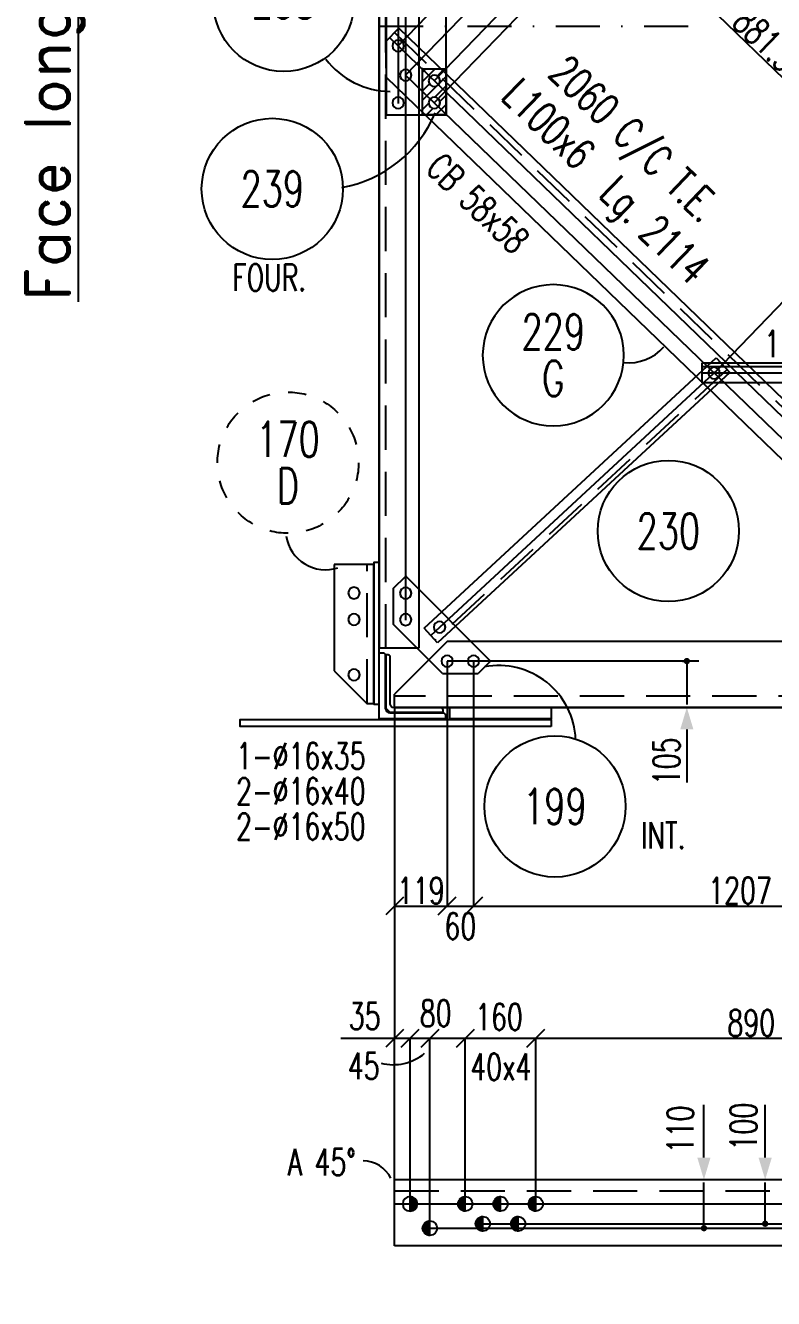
# Model space of a CAD drawing. Extents: x 512897 to 529117, y 6597 to 18077.
# Drawn here: x 522593 to 524288, y 12534 to 15419 of the extents above; entities that cross this region are included whole.
import ezdxf
from ezdxf.enums import TextEntityAlignment as Align

# ---------------------------------------------------------------- set-up
doc = ezdxf.new("R2010")
doc.units = 0
doc.header["$LTSCALE"] = 200
doc.header["$MEASUREMENT"] = 0
doc.linetypes.add('DASHDOT', pattern=[1, 0.5, -0.25, 0, -0.25])
doc.linetypes.add('DASHED', pattern=[0.75, 0.5, -0.25])
doc.layers.get('0').update_dxf_attribs({"linetype": 'CONTINUOUS'})
for name, color, linetype in [('ASSI', 6, 'CONTINUOUS'), ('BOLLINI_1', 7, 'CONTINUOUS'), ('BOLLINI_5', 7, 'CONTINUOUS'), ('FORI', 2, 'CONTINUOUS'), ('LINEA_ANG', 2, 'CONTINUOUS'), ('LINEE_PIASTRA', 2, 'CONTINUOUS'), ('LINEE_PIASTRE', 2, 'CONTINUOUS'), ('LM', 7, 'CONTINUOUS'), ('LP', 3, 'CONTINUOUS'), ('LS', 7, 'CONTINUOUS'), ('MZ', 6, 'DASHDOT'), ('PIASTRE', 5, 'CONTINUOUS'), ('QT_MAL', 7, 'CONTINUOUS'), ('QT_MPR', 7, 'CONTINUOUS'), ('TRAT-Y', 7, 'DASHED')]:
    doc.layers.add(name, color=color, linetype=linetype)
doc.styles.add('QUOTE', font='ROMANS8.SHX', dxfattribs={"width": 0.7})
doc.styles.add('RD', font='ROMAND8.SHX', dxfattribs={"width": 0.7})
doc.styles.add('RQL', font='ROMANS8.SHX', dxfattribs={"width": 0.7})
doc.styles.add('RS', font='ROMANS8.shx', dxfattribs={"width": 0.7})
doc.styles.get("Standard").update_dxf_attribs({"font": 'ROMANS8.SHX', "width": 0.7})
doc.dimstyles.new('FRECCE1', dxfattribs={"dimtxt": 60, "dimasz": 6.66, "dimexe": 0, "dimexo": 0, "dimgap": 1, "dimtad": 1, "dimzin": 0, "dimdsep": 46, "dimtxsty": 'RS', "dimblk1": 'QUOTP', "dimblk2": 'QUOTF', "dimsah": 1, "dimcen": 0, "dimclrd": 2, "dimclre": 2, "dimclrt": 7, "dimadec": 0, "dimazin": 0, "dimtfac": 1, "dimtix": 1, "dimtmove": 2, "dimatfit": 3, "dimldrblk": 'QUOTP', "dimfxl": 1, "dimtolj": 1, "dimtzin": 0, "dimarcsym": 0})
doc.dimstyles.new('TRATTO', dxfattribs={"dimscale": 0, "dimtxt": 60, "dimasz": 40, "dimexe": 0, "dimexo": 0, "dimgap": 5, "dimtad": 1, "dimrnd": 0.5, "dimdsep": 46, "dimtxsty": 'RS', "dimblk1": 'OBLIQUE', "dimblk2": 'OBLIQUE', "dimsah": 1, "dimcen": 0.09, "dimclrd": 2, "dimclre": 2, "dimclrt": 7, "dimadec": 0, "dimazin": 0, "dimtfac": 1, "dimtix": 1, "dimtmove": 2, "dimatfit": 3, "dimfxl": 1, "dimtolj": 1, "dimtzin": 0, "dimarcsym": 0})

# ---------------------------------------------------------------- blocks, each defined once
blk = doc.blocks.new('ASSE98')
blk.add_line((0, 0), (1, 0))
at = {"color": 7, "flags": 1}
for tag, p in [('LAV1', (3.07431, 6.82847)), ('LAV2', (3.07431, 6.49513)), ('LAV3', (3.07431, 6.1618)), ('LAV4', (3.07431, 5.82847)), ('LAV5', (3.07431, 5.49513)), ('LAV6', (3.07431, 5.1618)), ('LAV7', (3.07431, 4.82847)), ('LAV8', (3.07431, 4.49513)), ('LAV9', (3.07431, 4.1618)), ('LAV10', (3.07431, 3.82847))]:
    blk.add_attdef(tag, p, '', height=0.2, dxfattribs=at)
at = {"color": 7, "style": 'QUOTE', "width": 0.5, "flags": 1}
for tag, p in [('TI', (1.38308, 6.82731)), ('DI_S', (1.38308, 6.42178)), ('D_S', (1.38308, 6.02092)), ('E_S', (1.38308, 5.68065)), ('NFORI', (1.36454, 5.29792)), ('ALAR', (1.36349, 4.93246)), ('FAM', (1.3775, 4.54645)), ('ALA', (1.38308, 4.19257)), ('DISP2', (1.38308, 3.84971)), ('DISP1', (1.38308, 3.50686)), ('PINZAF', (1.38308, 3.164)), ('PINZAI', (1.38308, 2.82114)), ('TRP', (1.38308, 2.47829)), ('NP', (1.38308, 2.13543)), ('SV', (1.38308, 1.79257)), ('PESO', (1.38308, 1.44971)), ('QUA', (1.38308, 1.10686)), ('LUN', (1.38308, 0.764)), ('PROF', (1.38308, 0.42114)), ('POS', (1.38308, 0.07829))]:
    blk.add_attdef(tag, p, '', height=0.2, dxfattribs=at)
blk = doc.blocks.new('MRKR_98')
blk.add_point((0, 0))
at = {"color": 7, "style": 'QUOTE', "width": 0.5, "flags": 1}
for tag, p in [('TI', (3.73, 6.83)), ('DI_S', (3.73, 6.42)), ('D_S', (3.73, 6.02)), ('E_S', (3.73, 5.68)), ('AUX2', (3.71, 4.93)), ('NFORI', (3.72, 5.3)), ('AUX1', (3.73, 4.19)), ('FAM', (3.73, 4.55)), ('COMMESSA', (3.73, 3.85)), ('MD', (3.73, 3.51)), ('MP', (3.73, 3.16)), ('LARGHEZZA', (3.73, 2.82)), ('SPESSORE', (3.73, 2.48)), ('NP', (3.73, 2.14)), ('SV', (3.73, 1.79)), ('PESO', (3.73, 1.45)), ('QUA', (3.73, 1.11)), ('LUN', (3.73, 0.76)), ('PROF', (3.73, 0.42)), ('POS', (3.73, 0.08))]:
    blk.add_attdef(tag, p, '', height=0.2, dxfattribs=at)
at = {"color": 7, "flags": 1}
for tag, p in [('LAV1', (5.26, 6.88)), ('LAV2', (5.26, 6.55)), ('LAV3', (5.26, 6.21)), ('LAV4', (5.26, 5.88)), ('LAV5', (5.26, 5.55)), ('LAV6', (5.26, 5.21)), ('LAV7', (5.26, 4.88)), ('LAV8', (5.26, 4.55)), ('LAV9', (5.26, 4.21)), ('LAV10', (5.26, 3.88))]:
    blk.add_attdef(tag, p, '', height=0.2, dxfattribs=at)
blk = doc.blocks.new('16')
blk.add_circle((0, 0), 1)
blk = doc.blocks.new('20')
at = {"color": 0}
for p, q in [((0, 0.98), (0.02, 1)), ((0, 0.94), (0.06, 1)), ((1, -0.01), (0, 0.99)), ((0, 0.89), (0.1, 0.99)), ((0, 0.85), (0.14, 0.99)), ((0, 0.8), (0.18, 0.98)), ((0, 0.76), (0.22, 0.98)), ((0, 0.71), (0.25, 0.97)), ((0, 0.67), (0.29, 0.96)), ((1, -0.05), (0, 0.95)), ((0, 0.62), (0.32, 0.95)), ((0, 0.58), (0.36, 0.93)), ((0, 0.53), (0.39, 0.92)), ((0, 0.49), (0.42, 0.91)), ((1, -0.09), (0, 0.9)), ((0, 0.44), (0.45, 0.89)), ((0, 0.4), (0.48, 0.88)), ((0.99, -0.13), (0, 0.86)), ((0, 0.35), (0.51, 0.86)), ((0, 0.31), (0.54, 0.84)), ((0, 0.26), (0.56, 0.83)), ((0.99, -0.17), (0, 0.81)), ((0, 0.22), (0.59, 0.81)), ((0, 0.17), (0.61, 0.79)), ((0.98, -0.21), (0, 0.77)), ((0, 0.13), (0.64, 0.77)), ((0, 0.08), (0.66, 0.75)), ((0, 0.04), (0.69, 0.73)), ((0.97, -0.25), (0, 0.72)), ((0, -0.01), (0.71, 0.7)), ((0.96, -0.28), (0, 0.68)), ((0, -0.05), (0.73, 0.68)), ((0, -0.1), (0.75, 0.66)), ((0.95, -0.32), (0, 0.63)), ((0, -0.14), (0.77, 0.63)), ((0, -0.19), (0.79, 0.61)), ((0.94, -0.35), (0, 0.59)), ((0, -0.23), (0.81, 0.58)), ((0, -0.28), (0.83, 0.56)), ((0.92, -0.38), (0, 0.54)), ((0, -0.32), (0.85, 0.53)), ((0.91, -0.41), (0, 0.5)), ((0, -0.36), (0.87, 0.5)), ((0, -0.41), (0.88, 0.47)), ((0.9, -0.44), (0, 0.45)), ((0, -0.45), (0.9, 0.44)), ((0.88, -0.47), (0, 0.41)), ((0, -0.5), (0.91, 0.41)), ((0, -0.54), (0.92, 0.38)), ((0.87, -0.5), (0, 0.36)), ((0, -0.59), (0.94, 0.35)), ((0.85, -0.53), (0, 0.32)), ((0, -0.63), (0.95, 0.31)), ((0, -0.68), (0.96, 0.28)), ((0.83, -0.56), (0, 0.27)), ((0, -0.72), (0.97, 0.25)), ((0.81, -0.58), (0, 0.23)), ((0, -0.77), (0.98, 0.21)), ((0.79, -0.61), (0, 0.18)), ((0, -0.81), (0.99, 0.17)), ((0.77, -0.63), (0, 0.14)), ((0, -0.86), (0.99, 0.13)), ((0.75, -0.66), (0, 0.09)), ((0, -0.9), (1, 0.09)), ((0.73, -0.68), (0, 0.05)), ((0, -0.95), (1, 0.05)), ((0.71, -0.7), (0, 0.01)), ((0, -0.99), (1, 0.01)), ((1, 0.04), (0.04, 1)), ((1, 0.09), (0.09, 1)), ((0.99, 0.14), (0.14, 0.99)), ((0.98, 0.19), (0.19, 0.98)), ((0.97, 0.25), (0.25, 0.97)), ((0.95, 0.31), (0.31, 0.95)), ((0.92, 0.38), (0.38, 0.92)), ((0.88, 0.47), (0.47, 0.88)), ((0.81, 0.59), (0.59, 0.81)), ((0.69, -0.73), (0, -0.04)), ((0.66, -0.75), (0, -0.08)), ((0.64, -0.77), (0, -0.13)), ((0.61, -0.79), (0, -0.17)), ((0.59, -0.81), (0, -0.22)), ((0.56, -0.83), (0, -0.26)), ((0.54, -0.84), (0, -0.31)), ((0.51, -0.86), (0, -0.35)), ((0.48, -0.88), (0, -0.4)), ((0.45, -0.89), (0, -0.44)), ((0.42, -0.91), (0, -0.49)), ((0.39, -0.92), (0, -0.53)), ((0.36, -0.93), (0, -0.58)), ((0.32, -0.95), (0, -0.62)), ((0.29, -0.96), (0, -0.67)), ((0.25, -0.97), (0, -0.71)), ((0.22, -0.98), (0, -0.76)), ((0.18, -0.98), (0, -0.8)), ((0.14, -0.99), (0, -0.85)), ((0.1, -0.99), (0, -0.89)), ((0.04, -1), (1, -0.04)), ((0.09, -1), (1, -0.09)), ((0.14, -0.99), (0.99, -0.14)), ((0.19, -0.98), (0.98, -0.19)), ((0.25, -0.97), (0.97, -0.25)), ((0.31, -0.95), (0.95, -0.31)), ((0.38, -0.92), (0.92, -0.38)), ((0.47, -0.88), (0.88, -0.47)), ((0.59, -0.81), (0.81, -0.59))]:
    blk.add_line(p, q, dxfattribs=at)
blk.add_line((0, 1), (0, -1))
blk.add_circle((0, 0), 1)
blk = doc.blocks.new('_OBLIQUE')
at = {"color": 0, "linetype": 'ByBlock'}
blk.add_line((-0.5, -0.5), (0.5, 0.5), dxfattribs=at)
blk = doc.blocks.new('*D195')
at = {"layer": 'QT_MPR', "color": 2, "lineweight": -2, "transparency": 16777216}
for p, q in [((523548, 13978.7), (523548, 13423.7)), ((523608, 13978.7), (523608, 13423.7)), ((523548, 13423.7), (523608, 13423.7))]:
    blk.add_line(p, q, dxfattribs=at)
at = {"layer": 'QT_MPR', "color": 2, "lineweight": -2, "transparency": 16777216, "xscale": 40, "yscale": 40, "zscale": 40, "rotation": 180}
blk.add_blockref('_OBLIQUE', (523548, 13423.7), dxfattribs=at)
at = {"layer": 'QT_MPR', "color": 2, "lineweight": -2, "transparency": 16777216, "xscale": 40, "yscale": 40, "zscale": 40}
blk.add_blockref('_OBLIQUE', (523608, 13423.7), dxfattribs=at)
at = {"layer": 'QT_MPR', "color": 7, "transparency": 16777216, "insert": (523578, 13377.8), "char_height": 60, "attachment_point": 5, "style": 'RS'}
blk.add_mtext('\\A1;60', dxfattribs=at)
blk = doc.blocks.new('*D196')
at = {"layer": 'QT_MPR', "color": 2, "lineweight": -2, "transparency": 16777216}
for p, q in [((524815.4, 13991.7), (524815.4, 13423.7)), ((523608, 13978.7), (523608, 13423.7)), ((523608, 13423.7), (524815.4, 13423.7))]:
    blk.add_line(p, q, dxfattribs=at)
at = {"layer": 'QT_MPR', "color": 2, "lineweight": -2, "transparency": 16777216, "xscale": 40, "yscale": 40, "zscale": 40, "rotation": 180}
blk.add_blockref('_OBLIQUE', (523608, 13423.7), dxfattribs=at)
at = {"layer": 'QT_MPR', "color": 2, "lineweight": -2, "transparency": 16777216, "xscale": 40, "yscale": 40, "zscale": 40}
blk.add_blockref('_OBLIQUE', (524815.4, 13423.7), dxfattribs=at)
at = {"layer": 'QT_MPR', "color": 7, "transparency": 16777216, "insert": (524211.7, 13458.7), "char_height": 60, "attachment_point": 5, "style": 'RS'}
blk.add_mtext('\\A1;1207', dxfattribs=at)
blk = doc.blocks.new('*D204')
at = {"layer": 'QT_MPR', "color": 2, "lineweight": -2, "transparency": 16777216}
for p, q in [((523548, 13978.7), (523548, 13423.7)), ((523429, 13873.7), (523429, 13423.7)), ((523429, 13423.7), (523548, 13423.7))]:
    blk.add_line(p, q, dxfattribs=at)
at = {"layer": 'QT_MPR', "color": 2, "lineweight": -2, "transparency": 16777216, "xscale": 40, "yscale": 40, "zscale": 40, "rotation": 180}
blk.add_blockref('_OBLIQUE', (523429, 13423.7), dxfattribs=at)
at = {"layer": 'QT_MPR', "color": 2, "lineweight": -2, "transparency": 16777216, "xscale": 40, "yscale": 40, "zscale": 40}
blk.add_blockref('_OBLIQUE', (523548, 13423.7), dxfattribs=at)
at = {"layer": 'QT_MPR', "color": 7, "transparency": 16777216, "insert": (523488.5, 13458.7), "char_height": 60, "attachment_point": 5, "style": 'RS'}
blk.add_mtext('\\A1;119', dxfattribs=at)
blk = doc.blocks.new('QUOTP')
at = {"layer": 'ASSI', "color": 2, "const_width": 1.07}
blk.add_lwpolyline([(-0.53, 0, 1), (0.53, 0, 1)], format="xyb", close=True, dxfattribs=at)
blk = doc.blocks.new('QUOTF')
at = {"layer": 'LS', "color": 2}
blk.add_line((7.5, 0), (25.5, 0), dxfattribs=at)
blk.add_solid([(7.5, 2.25), (0, 0), (7.5, -2.25)], dxfattribs=at)
blk = doc.blocks.new('*D233')
at = {"layer": 'QT_MAL', "color": 2, "lineweight": -2, "transparency": 16777216}
for p, q in [((524081.6, 13978.7), (524091.3, 13978.7)), ((524091.3, 13972), (524091.3, 13880.4)), ((524081.6, 13873.7), (524091.3, 13873.7))]:
    blk.add_line(p, q, dxfattribs=at)
at = {"layer": 'QT_MAL', "color": 2, "lineweight": -2, "transparency": 16777216, "xscale": 6.66, "yscale": 6.66, "zscale": 6.66}
for name, p, rotation in [('QUOTP', (524091.3, 13978.7), 90), ('QUOTF', (524091.3, 13873.7), 270)]:
    blk.add_blockref(name, p, dxfattribs=dict(at, rotation=rotation))
at = {"layer": 'QT_MAL', "color": 7, "transparency": 16777216, "insert": (524045.3, 13751.8), "char_height": 60, "attachment_point": 5, "rotation": 90, "style": 'RS'}
blk.add_mtext('\\A1;105', dxfattribs=at)
blk = doc.blocks.new('*D237')
at = {"layer": 'QT_MAL', "color": 2, "lineweight": -2, "transparency": 16777216}
for p, q in [((524259, 12803.8), (524268.8, 12803.8)), ((524268.8, 12710.5), (524268.8, 12797.1)), ((524259, 12703.8), (524268.8, 12703.8))]:
    blk.add_line(p, q, dxfattribs=at)
at = {"layer": 'QT_MAL', "color": 2, "lineweight": -2, "transparency": 16777216, "xscale": 6.66, "yscale": 6.66, "zscale": 6.66}
for name, p, rotation in [('QUOTF', (524268.8, 12803.8), 90), ('QUOTP', (524268.8, 12703.8), 270)]:
    blk.add_blockref(name, p, dxfattribs=dict(at, rotation=rotation))
at = {"layer": 'QT_MAL', "color": 7, "transparency": 16777216, "insert": (524219.6, 12923.9), "char_height": 60, "attachment_point": 5, "rotation": 90, "style": 'RS'}
blk.add_mtext('\\A1;100', dxfattribs=at)
blk = doc.blocks.new('*D238')
at = {"layer": 'QT_MAL', "color": 2, "lineweight": -2, "transparency": 16777216}
for p, q in [((524120.9, 12803.8), (524130, 12803.8)), ((524130, 12700.5), (524130, 12797.1)), ((524120.9, 12693.8), (524130, 12693.8))]:
    blk.add_line(p, q, dxfattribs=at)
at = {"layer": 'QT_MAL', "color": 2, "lineweight": -2, "transparency": 16777216, "xscale": 6.66, "yscale": 6.66, "zscale": 6.66}
for name, p, rotation in [('QUOTF', (524130, 12803.8), 90), ('QUOTP', (524130, 12693.8), 270)]:
    blk.add_blockref(name, p, dxfattribs=dict(at, rotation=rotation))
at = {"layer": 'QT_MAL', "color": 7, "transparency": 16777216, "insert": (524076.5, 12917.6), "char_height": 60, "attachment_point": 5, "rotation": 90, "style": 'RS'}
blk.add_mtext('\\A1;110', dxfattribs=at)
blk = doc.blocks.new('*D242')
at = {"layer": 'QT_MPR', "color": 2, "lineweight": -2, "transparency": 16777216}
for p, q in [((523437, 15372.7), (523821.4, 15770.7)), ((523821.4, 15770.7), (523863.4, 15730.2)), ((523454, 15306.2), (523863.4, 15730.2))]:
    blk.add_line(p, q, dxfattribs=at)
at = {"layer": 'QT_MPR', "color": 2, "lineweight": -2, "transparency": 16777216, "xscale": 40, "yscale": 40, "zscale": 40}
for p, rotation in [((523821.4, 15770.7), 136.0030162203348), ((523863.4, 15730.2), 316.0030162203348)]:
    blk.add_blockref('_OBLIQUE', p, dxfattribs=dict(at, rotation=rotation))
at = {"layer": 'QT_MPR', "color": 7, "transparency": 16777216, "insert": (523992.6, 15811.4), "char_height": 60, "attachment_point": 5, "rotation": 316.003, "style": 'RS'}
blk.add_mtext('\\A1;58.5', dxfattribs=at)
blk = doc.blocks.new('*D243')
at = {"layer": 'QT_MPR', "color": 2, "lineweight": -2, "transparency": 16777216}
for p, q in [((523454, 15306.2), (523863.4, 15730.2)), ((523863.4, 15730.2), (523903.4, 15691.6)), ((523519, 15293.5), (523903.4, 15691.6))]:
    blk.add_line(p, q, dxfattribs=at)
at = {"layer": 'QT_MPR', "color": 2, "lineweight": -2, "transparency": 16777216, "xscale": 40, "yscale": 40, "zscale": 40}
for p, rotation in [((523863.4, 15730.2), 136.0030162203348), ((523903.4, 15691.6), 316.0030162203348)]:
    blk.add_blockref('_OBLIQUE', p, dxfattribs=dict(at, rotation=rotation))
at = {"layer": 'QT_MPR', "color": 7, "transparency": 16777216, "insert": (523934.4, 15518.1), "char_height": 60, "attachment_point": 5, "rotation": 316.003, "style": 'RS'}
blk.add_mtext('\\A1;55.5', dxfattribs=at)
blk = doc.blocks.new('*D244')
at = {"layer": 'QT_MPR', "color": 2, "lineweight": -2, "transparency": 16777216}
for p, q in [((523519, 15293.5), (523903.4, 15691.6)), ((523519, 15243.5), (523928.4, 15667.4)), ((523903.4, 15691.6), (523928.4, 15667.4))]:
    blk.add_line(p, q, dxfattribs=at)
at = {"layer": 'QT_MPR', "color": 2, "lineweight": -2, "transparency": 16777216, "xscale": 40, "yscale": 40, "zscale": 40}
for p, rotation in [((523903.4, 15691.6), 136.0030162203348), ((523928.4, 15667.4), 316.0030162203348)]:
    blk.add_blockref('_OBLIQUE', p, dxfattribs=dict(at, rotation=rotation))
at = {"layer": 'QT_MPR', "color": 7, "transparency": 16777216, "insert": (523990.8, 15677.9), "char_height": 60, "attachment_point": 5, "rotation": 316.003, "style": 'RS'}
blk.add_mtext('\\A1;34.5', dxfattribs=at)
blk = doc.blocks.new('*D245')
at = {"layer": 'QT_MPR', "color": 2, "lineweight": -2, "transparency": 16777216}
for p, q in [((523519, 15243.5), (523928.4, 15667.4)), ((523928.4, 15667.4), (524562.3, 15055.3)), ((524153, 14631.3), (524562.3, 15055.3))]:
    blk.add_line(p, q, dxfattribs=at)
at = {"layer": 'QT_MPR', "color": 2, "lineweight": -2, "transparency": 16777216, "xscale": 40, "yscale": 40, "zscale": 40}
for p, rotation in [((523928.4, 15667.4), 136.0030162203348), ((524562.3, 15055.3), 316.0030162203348)]:
    blk.add_blockref('_OBLIQUE', p, dxfattribs=dict(at, rotation=rotation))
at = {"layer": 'QT_MPR', "color": 7, "transparency": 16777216, "insert": (524269.7, 15386.5), "char_height": 60, "attachment_point": 5, "rotation": 316.003, "style": 'RS'}
blk.add_mtext('\\A1;881.5', dxfattribs=at)
blk = doc.blocks.new('*D246')
at = {"layer": 'QT_MPR', "color": 2, "lineweight": -2, "transparency": 16777216}
for p, q in [((524153, 14631.3), (524562.3, 15055.3)), ((524562.3, 15055.3), (525224.8, 14415.6)), ((524815.4, 13991.7), (525224.8, 14415.6))]:
    blk.add_line(p, q, dxfattribs=at)
at = {"layer": 'QT_MPR', "color": 2, "lineweight": -2, "transparency": 16777216, "xscale": 40, "yscale": 40, "zscale": 40}
for p, rotation in [((524562.3, 15055.3), 136.0030162203348), ((525224.8, 14415.6), 316.0030162203348)]:
    blk.add_blockref('_OBLIQUE', p, dxfattribs=dict(at, rotation=rotation))
at = {"layer": 'QT_MPR', "color": 7, "transparency": 16777216, "insert": (524917.8, 14760.6), "char_height": 60, "attachment_point": 5, "rotation": 316.003, "style": 'RS'}
blk.add_mtext('\\A1;921', dxfattribs=at)
blk = doc.blocks.new('bull')
at = {"style": 'RS', "width": 0.7, "flags": 1}
for tag, p in [('NN', (-12.25, 0)), ('DIAMETRO', (0, -4.86)), ('SERRAGGIO', (0, -9.71)), ('LUNGHEZZA', (0, -14.57)), ('NB', (0, -19.43)), ('TIPO', (0, -24.12)), ('EL', (-0.14, -29))]:
    blk.add_attdef(tag, p, '', height=3, dxfattribs=at)
at = {"style": 'RS', "width": 0.7}
blk.add_attdef('BULLONE', (0, 0), '', height=3, dxfattribs=at)
blk = doc.blocks.new('www')
at = {"linetype": 'Continuous'}
for start, end in [(90, 105), (60, 75), (120, 135), (30, 45), (150, 165), (0, 15), (180, 195), (330, 345), (210, 225), (300, 315), (240, 255), (270, 285)]:
    blk.add_arc((0, 0), 8, start, end, dxfattribs=at)
at = {"color": 3, "style": 'RQL', "width": 0.7}
for tag, p in [('POS3', (0, 0.65)), ('POS2', (0, -4.63))]:
    blk.add_attdef(tag, text='', height=4, dxfattribs=at).set_placement(p, align=Align.CENTER)
at = {"style": 'RQL', "width": 0.7, "flags": 1}
blk.add_attdef('TIPO', text='', height=3, dxfattribs=at).set_placement((0, 0), align=Align.MIDDLE_CENTER)
blk = doc.blocks.new('xxx')
blk.add_circle((0, 0), 8)
at = {"color": 3, "style": 'RQL', "width": 0.7}
blk.add_attdef('POS', text='', height=4, dxfattribs=at).set_placement((0, 0), align=Align.MIDDLE)
at = {"color": 3, "style": 'RQL', "width": 0.7, "flags": 1}
blk.add_attdef('POS1', (-0.39, -5.42), '', height=2, dxfattribs=at)
at = {"style": 'RQL', "width": 0.7, "flags": 1}
blk.add_attdef('TIPO', (-0.39, -8.66), '', height=2, dxfattribs=at)
blk = doc.blocks.new('*D311')
at = {"layer": 'QT_MPR', "color": 2, "lineweight": -2, "transparency": 16777216}
for p, q in [((523749, 12748.8), (523749, 13123.7)), ((524639, 13123.7), (523749, 13123.7)), ((524639, 12748.8), (524639, 13123.7))]:
    blk.add_line(p, q, dxfattribs=at)
at = {"layer": 'QT_MPR', "color": 2, "lineweight": -2, "transparency": 16777216, "xscale": 40, "yscale": 40, "zscale": 40, "rotation": 180}
blk.add_blockref('_OBLIQUE', (523749, 13123.7), dxfattribs=at)
at = {"layer": 'QT_MPR', "color": 2, "lineweight": -2, "transparency": 16777216, "xscale": 40, "yscale": 40, "zscale": 40}
blk.add_blockref('_OBLIQUE', (524639, 13123.7), dxfattribs=at)
at = {"layer": 'QT_MPR', "color": 7, "transparency": 16777216, "insert": (524237.4, 13158.7), "char_height": 60, "attachment_point": 5, "style": 'RS'}
blk.add_mtext('\\A1;890', dxfattribs=at)
blk = doc.blocks.new('*D312')
at = {"layer": 'QT_MPR', "color": 2, "lineweight": -2, "transparency": 16777216}
for p, q in [((523589, 12748.8), (523589, 13123.7)), ((523749, 13123.7), (523589, 13123.7)), ((523749, 12748.8), (523749, 13123.7))]:
    blk.add_line(p, q, dxfattribs=at)
at = {"layer": 'QT_MPR', "color": 2, "lineweight": -2, "transparency": 16777216, "xscale": 40, "yscale": 40, "zscale": 40, "rotation": 180}
blk.add_blockref('_OBLIQUE', (523589, 13123.7), dxfattribs=at)
at = {"layer": 'QT_MPR', "color": 2, "lineweight": -2, "transparency": 16777216, "xscale": 40, "yscale": 40, "zscale": 40}
blk.add_blockref('_OBLIQUE', (523749, 13123.7), dxfattribs=at)
at = {"layer": 'QT_MPR', "color": 7, "transparency": 16777216, "insert": (523669.9, 13059.3), "char_height": 60, "attachment_point": 5, "style": 'RS'}
blk.add_mtext('\\A1;40x4', dxfattribs=at)
blk = doc.blocks.new('*D313')
at = {"layer": 'QT_MPR', "color": 2, "lineweight": -2, "transparency": 16777216}
for p, q in [((523589, 12748.8), (523589, 13123.7)), ((523749, 13123.7), (523589, 13123.7)), ((523749, 12748.8), (523749, 13123.7))]:
    blk.add_line(p, q, dxfattribs=at)
at = {"layer": 'QT_MPR', "color": 2, "lineweight": -2, "transparency": 16777216, "xscale": 40, "yscale": 40, "zscale": 40, "rotation": 180}
blk.add_blockref('_OBLIQUE', (523589, 13123.7), dxfattribs=at)
at = {"layer": 'QT_MPR', "color": 2, "lineweight": -2, "transparency": 16777216, "xscale": 40, "yscale": 40, "zscale": 40}
blk.add_blockref('_OBLIQUE', (523749, 13123.7), dxfattribs=at)
at = {"layer": 'QT_MPR', "color": 7, "transparency": 16777216, "insert": (523665.6, 13172.5), "char_height": 60, "attachment_point": 5, "style": 'RS'}
blk.add_mtext('\\A1;160', dxfattribs=at)
blk = doc.blocks.new('*D314')
at = {"layer": 'QT_MPR', "color": 2, "lineweight": -2, "transparency": 16777216}
for p, q in [((523509, 12693.8), (523509, 13123.7)), ((523589, 13123.7), (523509, 13123.7)), ((523589, 12748.8), (523589, 13123.7))]:
    blk.add_line(p, q, dxfattribs=at)
at = {"layer": 'QT_MPR', "color": 2, "lineweight": -2, "transparency": 16777216, "xscale": 40, "yscale": 40, "zscale": 40, "rotation": 180}
blk.add_blockref('_OBLIQUE', (523509, 13123.7), dxfattribs=at)
at = {"layer": 'QT_MPR', "color": 2, "lineweight": -2, "transparency": 16777216, "xscale": 40, "yscale": 40, "zscale": 40}
blk.add_blockref('_OBLIQUE', (523589, 13123.7), dxfattribs=at)
at = {"layer": 'QT_MPR', "color": 7, "transparency": 16777216, "insert": (523522.2, 13180.7), "char_height": 60, "attachment_point": 5, "style": 'RS'}
blk.add_mtext('\\A1;80', dxfattribs=at)
blk = doc.blocks.new('*D315')
at = {"layer": 'QT_MPR', "color": 2, "lineweight": -2, "transparency": 16777216}
for p, q in [((523464, 12748.8), (523464, 13123.7)), ((523509, 13123.7), (523464, 13123.7)), ((523509, 12693.8), (523509, 13123.7))]:
    blk.add_line(p, q, dxfattribs=at)
at = {"layer": 'QT_MPR', "color": 2, "lineweight": -2, "transparency": 16777216, "xscale": 40, "yscale": 40, "zscale": 40, "rotation": 180}
blk.add_blockref('_OBLIQUE', (523464, 13123.7), dxfattribs=at)
at = {"layer": 'QT_MPR', "color": 2, "lineweight": -2, "transparency": 16777216, "xscale": 40, "yscale": 40, "zscale": 40}
blk.add_blockref('_OBLIQUE', (523509, 13123.7), dxfattribs=at)
at = {"layer": 'QT_MPR', "color": 7, "transparency": 16777216, "insert": (523359, 13061.3), "char_height": 60, "attachment_point": 5, "style": 'RS'}
blk.add_mtext('\\A1;45', dxfattribs=at)
blk = doc.blocks.new('*D316')
at = {"layer": 'QT_MPR', "color": 2, "lineweight": -2, "transparency": 16777216}
for p, q in [((523429, 12803.8), (523429, 13123.7)), ((523464, 13123.7), (523429, 13123.7)), ((523464, 12748.8), (523464, 13123.7))]:
    blk.add_line(p, q, dxfattribs=at)
at = {"layer": 'QT_MPR', "color": 2, "lineweight": -2, "transparency": 16777216, "xscale": 40, "yscale": 40, "zscale": 40, "rotation": 180}
blk.add_blockref('_OBLIQUE', (523429, 13123.7), dxfattribs=at)
at = {"layer": 'QT_MPR', "color": 2, "lineweight": -2, "transparency": 16777216, "xscale": 40, "yscale": 40, "zscale": 40}
blk.add_blockref('_OBLIQUE', (523464, 13123.7), dxfattribs=at)
at = {"layer": 'QT_MPR', "color": 7, "transparency": 16777216, "insert": (523361.2, 13174.3), "char_height": 60, "attachment_point": 5, "style": 'RS'}
blk.add_mtext('\\A1;35', dxfattribs=at)
blk = doc.blocks.new('YYY')
blk.add_circle((0, 0), 8)
at = {"color": 3, "style": 'RQL', "width": 0.7}
for tag, p in [('POS3', (0, 0.65)), ('POS2', (0, -4.63))]:
    blk.add_attdef(tag, text='', height=4, dxfattribs=at).set_placement(p, align=Align.CENTER)
at = {"style": 'RQL', "width": 0.7, "flags": 1}
blk.add_attdef('TIPO', text='', height=3, dxfattribs=at).set_placement((0, 0), align=Align.MIDDLE_CENTER)

msp = doc.modelspace()

# ---------------------------------------------------------------- hatches: boundary and pattern name
at = {"layer": 'LS'}
h = msp.add_hatch(dxfattribs=at)
h.set_pattern_fill('_U', color=6, scale=15, angle=225, style=0, pattern_type=0)
h.set_pattern_definition([(225, (842504.05, 20199.909), (10.6066017, -10.6066017), [])])
edge = h.paths.add_edge_path(flags=16)
edge.add_arc((523519.021, 15243.48), 13, 0, 360)
edge = h.paths.add_edge_path(flags=16)
edge.add_arc((523519.021, 15293.524), 13, 0, 360)
h.paths.add_polyline_path([(523492.021, 15320.502), (523546.021, 15320.502), (523546.021, 15216.502), (523492.021, 15216.502)])

# ---------------------------------------------------------------- linework, layer by layer
at = {"layer": 'LINEA_ANG'}
for p, q in [((523394.021, 14007.702), (523394.021, 16827.702)), ((523484.021, 16827.702), (523484.021, 14007.702)), ((523409.262, 15382.824), (523438.436, 15413.038)), ((523438.436, 15413.038), (524959.198, 13944.61)), ((523410.698, 15300.812), (523409.262, 15382.824)), ((524847.292, 13913.655), (523410.698, 15300.812)), ((523495.865, 14053.141), (524157.844, 14665.831)), ((524125.972, 14609.345), (524125.972, 14654.345)), ((524125.972, 14654.345), (525801.972, 14654.345)), ((524157.844, 14665.831), (524188.41, 14632.805)), ((524188.41, 14632.805), (523526.432, 14020.116)), ((524125.972, 14645.845), (525801.972, 14645.845)), ((525801.972, 14609.345), (524125.972, 14609.345)), ((523382.021, 14197.702), (523292.021, 14197.702)), ((523292.021, 14197.702), (523292.021, 13956.702)), ((523382.021, 13882.702), (523382.021, 14197.702)), ((523526.432, 14020.116), (523495.865, 14053.141)), ((523549.021, 14023.702), (523429.021, 13903.702)), ((523549.021, 14023.702), (526379.021, 14023.702)), ((523484.021, 14007.702), (523394.021, 14007.702)), ((523292.021, 13956.702), (523366.021, 13882.702)), ((523429.021, 13873.702), (523429.021, 13903.702)), ((523366.021, 13882.702), (523382.021, 13882.702)), ((526499.021, 13873.702), (523429.021, 13873.702)), ((523429.021, 12653.793), (523429.021, 12803.793)), ((523429.021, 12803.793), (526499.021, 12803.793)), ((526499.021, 12653.793), (523429.021, 12653.793))]:
    msp.add_line(p, q, dxfattribs=at)
at = {"layer": 'LINEE_PIASTRA'}
for p, q in [((523425.864, 14142.879), (523425.864, 14062.269)), ((523537.587, 13950.546), (523618.198, 13950.546))]:
    msp.add_line(p, q, dxfattribs=at)
at = {"layer": 'LINEE_PIASTRE'}
for p, q in [((523410.021, 15619.202), (523410.021, 15216.202)), ((523546.021, 15216.202), (523546.021, 15619.202)), ((523492.021, 15320.502), (523546.021, 15320.502)), ((523492.021, 15216.502), (523492.021, 15320.502)), ((523546.021, 15320.502), (523546.021, 15216.502)), ((523410.021, 15216.202), (523546.021, 15216.202)), ((523546.021, 15216.502), (523492.021, 15216.502)), ((523425.864, 14142.879), (523454.149, 14171.163)), ((523454.149, 14171.163), (523646.482, 13978.83)), ((523537.587, 13950.546), (523425.864, 14062.269)), ((523646.482, 13978.83), (523618.198, 13950.546))]:
    msp.add_line(p, q, dxfattribs=at)
at = {"layer": 'LP', "color": 6}
for centre, radius, start, end in [((523959.574, 14759.845), 105.323, 264.14304, 318.869155), ((523426.149, 13173.924), 109.721, 255.282385, 310.305236), ((523355.376, 12772.947), 73.853, 27.703646, 88.191911)]:
    msp.add_arc(centre, radius, start, end, dxfattribs=at)
at = {"layer": 'LS', "color": 6}
for p, q in [((523454.021, 16762.702), (523454.021, 14071.588)), ((523437.021, 15682.476), (523437.021, 15242.307)), ((524867.194, 13941.702), (523454.021, 15306.244)), ((524118.303, 13978.702), (523548.021, 13978.702)), ((523509.021, 12693.793), (526425.711, 12693.793)), ((523629.021, 12703.793), (526299.021, 12703.793))]:
    msp.add_line(p, q, dxfattribs=at)
at = {"layer": 'LS', "color": 2}
for p, q in [((523429.021, 13423.702), (523429.021, 13123.702)), ((523472.412, 13123.702), (523307.063, 13123.702))]:
    msp.add_line(p, q, dxfattribs=at)
for points in [[(523393.021, 13880.585), (523383.021, 13880.585), (523383.021, 14202.585), (523393.021, 14202.585)], [(523784.173, 13830.702), (523079.173, 13830.702), (523079.173, 13846.702), (523784.173, 13846.702)], [(523784.173, 13847.702), (523554.021, 13847.702), (523554.021, 13873.702), (523784.173, 13873.702)]]:
    msp.add_lwpolyline(points, close=True, dxfattribs=at)
for points in [[(523394.021, 13847.702), (523394.021, 13997.702), (523402.771, 13997.702, -0.41421356), (523408.021, 13992.452), (523408.021, 13872.202, 0.41421356), (523418.521, 13861.702), (523538.771, 13861.702, -0.41421356), (523544.021, 13856.452), (523544.021, 13847.702)], [(523418.021, 13862.702), (523539.021, 13862.702), (523539.021, 13868.202, 0.41421356), (523534.521, 13872.702), (523428.021, 13872.702, -0.41421356), (523419.021, 13881.702), (523419.021, 13988.202, 0.41421356), (523414.521, 13992.702), (523409.021, 13992.702), (523409.021, 13871.702)]]:
    msp.add_lwpolyline(points, format="xyb", close=True, dxfattribs=at)
at = {"layer": 'LS', "color": 6}
for centre, radius, start, end in [((523420.598, 15454.77), 185.214, 217.228786, 269.450232), ((523259.622, 15331.662), 284.119, 280.08498, 337.023781), ((523272.537, 14275.81), 90.187, 188.922108, 287.975686), ((523665.612, 13794.68), 173.784, 2.19699, 100.821729)]:
    msp.add_arc(centre, radius, start, end, dxfattribs=at)
at = {"layer": 'MZ'}
msp.add_line((523394.021, 15417.702), (524104.015, 15417.702), dxfattribs=at)
at = {"layer": 'TRAT-Y'}
for p, q in [((523409.021, 14007.702), (523409.021, 16827.702)), ((523428.711, 15402.967), (524949.473, 13934.539)), ((524182.636, 14639.044), (523520.658, 14026.354)), ((523367.021, 13882.702), (523367.021, 14197.702)), ((526499.021, 13899.202), (523429.021, 13899.202)), ((523429.021, 12778.293), (526499.021, 12778.293))]:
    msp.add_line(p, q, dxfattribs=at)

# ---------------------------------------------------------------- block references
at = {"layer": 'ASSI'}
for p, xscale, zscale, rotation in [((523394.021, 16827.702), 2820, 2820, 270.0000000000043), ((525801.972, 14631.345), 1676, 1676, 180)]:
    msp.add_blockref('ASSE98', p, dxfattribs=dict(at, xscale=xscale, zscale=zscale, rotation=rotation))
ref = msp.add_blockref('ASSE98', (524938.359, 13923.029), dxfattribs=dict(at, xscale=2114, rotation=136.0030162203348))
ref.add_attrib('PROF', 'L100x6', (523667.802, 15254.57), dxfattribs={"layer": '0', "color": 2, "height": 70, "rotation": 316.003016, "style": 'QUOTE', "width": 0.7})
ref.add_attrib('LUN', '2114', (523978.834, 14944.516), dxfattribs={"layer": '0', "color": 2, "height": 70, "rotation": 316.003016, "style": 'QUOTE', "width": 0.7})
ref.add_attrib('PESO', '2060 C/C T.E.', (523774.479, 15306.121), dxfattribs={"layer": '0', "color": 2, "height": 70, "rotation": 316.003016, "style": 'QUOTE', "width": 0.7})
ref.add_attrib('SV', 'Lg.', (523889.916, 15033.359), dxfattribs={"layer": '0', "color": 2, "height": 70, "rotation": 316.003016, "style": 'QUOTE', "width": 0.7})
ref.add_attrib('LAV1', 'CB 58x58', (524371.192, 14258.08), dxfattribs={"layer": '0', "color": 7, "height": 60, "rotation": 316.003016, "width": 0.7})
ref.add_attrib('LAV2', 'CB 58x58', (523496.807, 15091.195), dxfattribs={"layer": '0', "color": 7, "height": 60, "rotation": 316.003016, "width": 0.7})
at = {"layer": 'ASSI', "xscale": 902.0000000000002, "rotation": 42.78561885148785}
msp.add_blockref('ASSE98', (523510.809, 14036.995), dxfattribs=at)
at = {"layer": 'ASSI', "xscale": 3070, "zscale": 3070}
msp.add_blockref('ASSE98', (523429.021, 13873.702), dxfattribs=at)
at = {"layer": 'ASSI'}
ref = msp.add_blockref('ASSE98', (523429.021, 12748.793), dxfattribs=dict(at, xscale=-3070, zscale=3070, rotation=180))
ref.add_attrib('PROF', 'L150x15', (525424.78, 12553.843), dxfattribs={"layer": '0', "color": 2, "height": 70, "style": 'QUOTE', "width": 0.7})
ref.add_attrib('LUN', '3070', (525889.581, 12553.843), dxfattribs={"layer": '0', "color": 2, "height": 70, "style": 'QUOTE', "width": 0.7})
ref.add_attrib('SV', 'Lg.', (525771.696, 12557.715), dxfattribs={"layer": '0', "color": 2, "height": 70, "style": 'QUOTE', "width": 0.7})
ref.add_attrib('LAV1', 'A 45%%d', (523186.426, 12813.362), dxfattribs={"layer": '0', "color": 254, "height": 60, "width": 0.7})
ref.add_attrib('LAV2', 'A 45%%d', (526567.84, 12815.725), dxfattribs={"layer": '0', "color": 254, "height": 60, "width": 0.7})
at = {"layer": 'BOLLINI_1', "xscale": 19.9980000000018, "yscale": 19.9980000000018, "zscale": 19.9980000000018}
for p, values in [((523177.863, 15474.614), {'POS': '238'}), ((523151.805, 15048.589), {'POS': '239'}), ((524049.46, 14273.368), {'POS': '230'}), ((523792.407, 13649.389), {'POS': '199'})]:
    msp.add_blockref('xxx', p, dxfattribs=at).add_auto_attribs(values)
at = {"layer": 'BOLLINI_5'}
ref = msp.add_blockref('YYY', (523788.572, 14671.664), dxfattribs=dict(at, xscale=-19.99970832477619, yscale=19.99970832471798, zscale=19.99970832474173))
ref.add_attrib('POS3', '229', dxfattribs={"layer": '0', "color": 3, "height": 79.9988, "style": 'RQL', "width": 0.7}).set_placement((523788.572, 14684.604), align=Align.CENTER)
ref.add_attrib('POS2', 'G', dxfattribs={"layer": '0', "color": 3, "height": 79.999, "style": 'RQL', "width": 0.7}).set_placement((523788.572, 14579.057), align=Align.CENTER)
at = {"layer": 'FORI'}
for name, p, xscale, yscale, zscale, rotation in [('16', (523437.021, 15372.702), -13, 13, 13, 181.0030162230001), ('16', (523454.021, 15306.244), -13, 13, 13, 181.0030162230001), ('16', (523519.021, 15293.524), -13, 13, 13, 181.0030162230001), ('16', (523437.021, 15243.48), -13, 13, 13, 181.003016223), ('16', (523519.021, 15243.48), -13, 13, 13, 181.0030162230001), ('16', (524152.972, 14631.345), -13, 13, 13, 180), ('16', (524152.972, 14631.345), -13, 13, 13, 180), ('16', (523337.021, 14133.057), -13, 13, 13, 175.4700554070084), ('16', (523454.021, 14132.702), -13, 13, 13, 175.4700554070002), ('16', (523337.021, 14073.057), -13, 13, 13, 175.4700554070084), ('16', (523454.021, 14072.702), -13, 13, 13, 175.4700554070002), ('16', (523531.021, 14055.702), -13, 13, 13, 175.8473862570001), ('16', (523548.021, 13978.702), -13, 13, 13, 175.4700554070002), ('16', (523608.021, 13978.702), -13, 13, 13, 175.4700554070002), ('16', (523337.021, 13947.702), -13, 13, 13, 175.4700554070084), ('20', (523464.021, 12748.793), -16.5, 16.5, 16.5, 180), ('20', (523589.021, 12748.793), 16.5, 16.5, 16.5, 180), ('20', (523589.021, 12748.793), 16.5, 16.5, 16.5, 180), ('20', (523669.021, 12748.793), 16.5, 16.5, 16.5, 180), ('20', (523669.021, 12748.793), 16.5, 16.5, 16.5, 180), ('20', (523749.021, 12748.793), 16.5, 16.5, 16.5, 180), ('20', (523749.021, 12748.793), 16.5, 16.5, 16.5, 180), ('20', (523509.021, 12693.793), 16.5, 16.5, 16.5, 180), ('20', (523629.021, 12703.793), 16.5, 16.5, 16.5, 180), ('20', (523629.021, 12703.793), 16.5, 16.5, 16.5, 180), ('20', (523709.021, 12703.793), 16.5, 16.5, 16.5, 180), ('20', (523709.021, 12703.793), 16.5, 16.5, 16.5, 180)]:
    msp.add_blockref(name, p, dxfattribs=dict(at, xscale=xscale, yscale=yscale, zscale=zscale, rotation=rotation))
at = {"layer": 'LS', "color": 7, "xscale": 20, "yscale": 20, "zscale": 20}
for p, values in [((524266.213, 14667.428), {'BULLONE': '1-%%c16x40                '}), ((523069.773, 13733.868), {'BULLONE': '1-%%c16x35                '}), ((523069.773, 13653.868), {'BULLONE': '2-%%c16x40                '}), ((523069.773, 13573.868), {'BULLONE': '2-%%c16x50                '})]:
    msp.add_blockref('bull', p, dxfattribs=at).add_auto_attribs(values)
at = {"layer": 'LS', "color": 6}
ref = msp.add_blockref('www', (523187.474, 14428.266), dxfattribs=dict(at, xscale=-19.99999999999997, yscale=19.99999999999997, zscale=19.99999999999996))
ref.add_attrib('POS3', '170', dxfattribs={"layer": '0', "color": 3, "height": 80, "style": 'RQL', "width": 0.7}).set_placement((523187.474, 14441.205), align=Align.CENTER)
ref.add_attrib('POS2', 'D', dxfattribs={"layer": '0', "color": 3, "height": 80, "style": 'RQL', "width": 0.7}).set_placement((523187.474, 14335.657), align=Align.CENTER)
at = {"layer": 'PIASTRE', "xscale": 20, "yscale": 20, "zscale": 20}
for p, rotation in [((523492.021, 15320.502), 180), ((523454.149, 14171.163), 135.0000000000001)]:
    msp.add_blockref('MRKR_98', p, dxfattribs=dict(at, rotation=rotation))
msp.add_blockref('MRKR_98', (523410.021, 15216.202), dxfattribs=at)

# ---------------------------------------------------------------- texts
at = {"layer": 'LM', "style": 'RS', "width": 0.7}
msp.add_text('FOUR.', height=60, dxfattribs=at).set_placement((523061.347, 14817.789))
at = {"layer": 'LS', "color": 3, "style": 'RD'}
msp.add_text('%%UFace longitudinale', height=100, rotation=90, dxfattribs=at).set_placement((522659.175, 15422.852, -2509.509), align=Align.MIDDLE)
at = {"layer": 'LS', "color": 7, "style": 'RS', "width": 0.7}
msp.add_text('INT.', height=60, dxfattribs=at).set_placement((523987.534, 13553.821))

# ---------------------------------------------------------------- dimensions: what is measured, and where the dimension line sits
at = {"layer": 'QT_MAL'}
for base, p1, p2, angle, text, picture, middle in [((524091.308, 13873.702), (524081.599, 13978.702), (524081.599, 13873.702), 90, '105', '*D233', (524045.297, 13751.802)), ((524130.031, 12803.793), (524120.948, 12693.793), (524120.948, 12803.793), 270, '110', '*D238', (524076.483, 12917.597)), ((524268.819, 12803.793), (524258.97, 12703.793), (524258.97, 12803.793), 270, '100', '*D237', (524219.642, 12923.917))]:
    dim = msp.add_linear_dim(base=base, p1=p1, p2=p2, angle=angle, text=text, dimstyle='FRECCE1', dxfattribs=at)
    dim.commit()
    dim.dimension.update_dxf_attribs({"geometry": picture, "text_midpoint": middle, "dimtype": 160})
at = {"layer": 'QT_MPR'}
for base, p1, p2, angle, text, picture, middle in [((523863.366, 15730.178), (523437.021, 15372.702), (523454.021, 15306.244), 316.003016, '58.5', '*D242', (523992.578, 15811.441)), ((523928.366, 15667.414), (523519.021, 15293.524), (523519.021, 15243.48), 316.003016, '34.5', '*D244', (523990.761, 15677.936)), ((523903.359, 15691.56), (523454.021, 15306.244), (523519.021, 15293.524), 316.003016, '55.5', '*D243', (523934.413, 15518.093)), ((524562.317, 15055.279), (523519.021, 15243.48), (524152.972, 14631.345), 316.003016, '881.5', '*D245', (524269.653, 15386.525)), ((525224.757, 14415.636), (524152.972, 14631.345), (524815.412, 13991.702), 316.003016, '921', '*D246', (524917.849, 14760.636)), ((523429.021, 13123.702), (523464.021, 12748.793), (523429.021, 12803.793), 180, '35', '*D316', (523361.155, 13174.261)), ((523509.021, 13123.702), (523589.021, 12748.793), (523509.021, 12693.793), 180, '80', '*D314', (523522.195, 13180.697)), ((523589.021, 13123.702), (523749.021, 12748.793), (523589.021, 12748.793), 180, '160', '*D313', (523665.63, 13172.488)), ((523749.021, 13123.702), (524639.021, 12748.793), (523749.021, 12748.793), 180, '890', '*D311', (524237.412, 13158.702)), ((523464.021, 13123.702), (523509.021, 12693.793), (523464.021, 12748.793), 180, '45', '*D315', (523359.008, 13061.271)), ((523589.021, 13123.702), (523749.021, 12748.793), (523589.021, 12748.793), 180, '40x4', '*D312', (523669.907, 13059.264))]:
    dim = msp.add_linear_dim(base=base, p1=p1, p2=p2, angle=angle, text=text, dimstyle='TRATTO', override={"dimscale": 1}, dxfattribs=at)
    dim.commit()
    dim.dimension.update_dxf_attribs({"geometry": picture, "text_midpoint": middle, "dimtype": 160})
for base, p1, p2, text, picture, middle in [((524815.412, 13423.702), (523608.021, 13978.702), (524815.412, 13991.702), '1207', '*D196', (524211.716, 13458.702)), ((523548.021, 13423.702), (523429.021, 13873.702), (523548.021, 13978.702), '119', '*D204', (523488.521, 13458.702)), ((523608.021, 13423.702), (523548.021, 13978.702), (523608.021, 13978.702), '60', '*D195', (523578.021, 13377.815))]:
    dim = msp.add_linear_dim(base=base, p1=p1, p2=p2, text=text, dimstyle='TRATTO', override={"dimscale": 1}, dxfattribs=at)
    dim.commit()
    dim.dimension.update_dxf_attribs({"geometry": picture, "text_midpoint": middle, "dimtype": 160})

doc.saveas('drawing.dxf')
